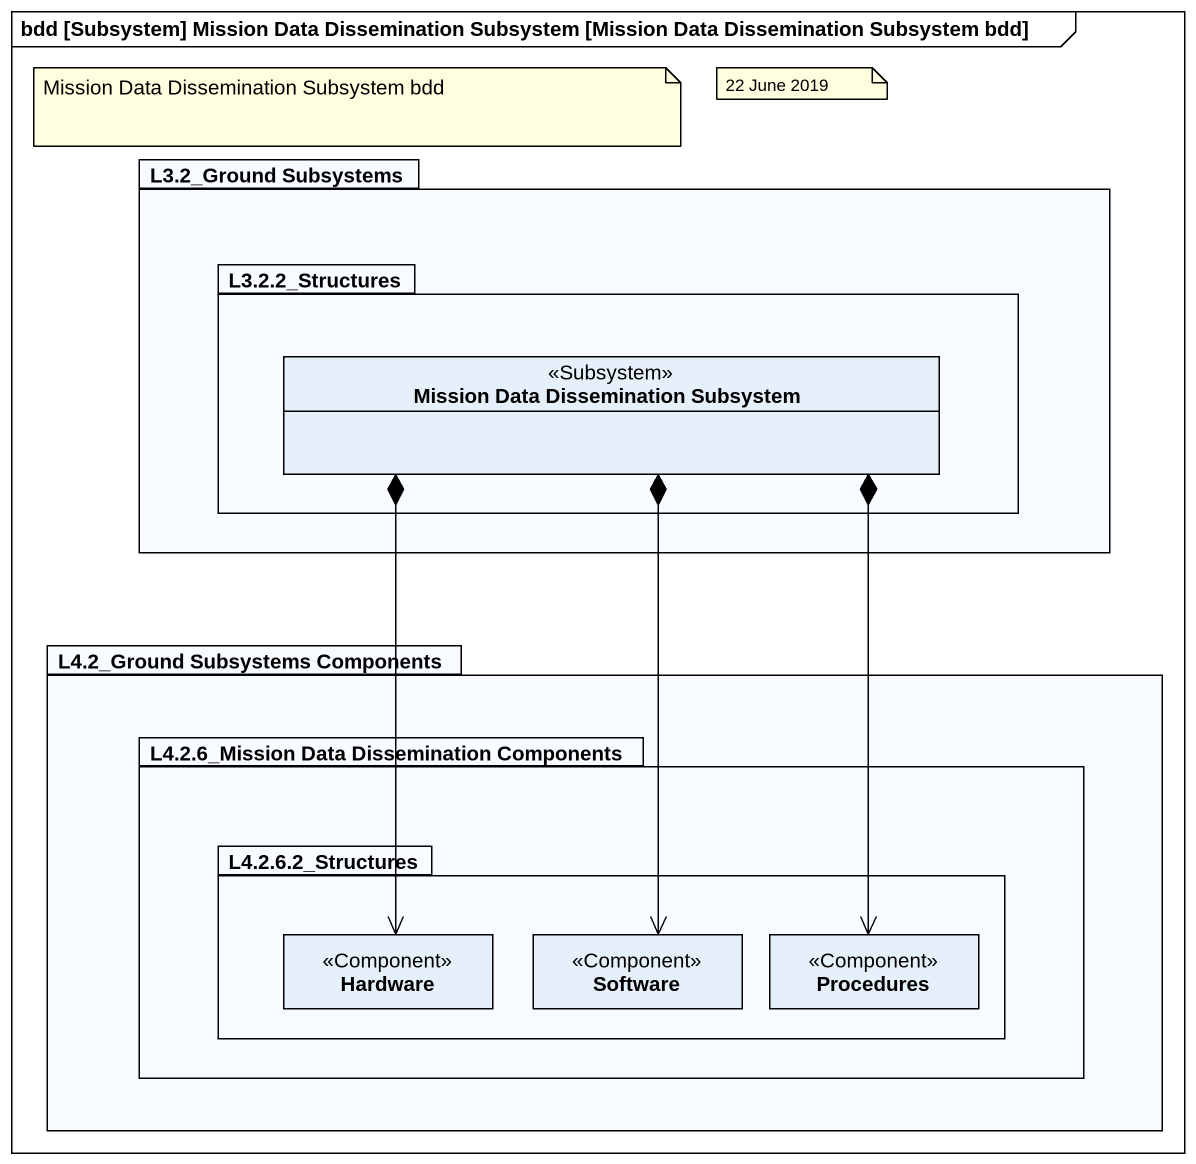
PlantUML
@startuml
mainframe bdd [Subsystem] Mission Data Dissemination Subsystem [Mission Data Dissemination Subsystem bdd]
hide circle
hide empty members
package "L3.2_Ground Subsystems" as L3_2_Ground_Subsystems {
  package "L3.2.2_Structures" as L3_2_2_Structures {
    class "Mission Data Dissemination Subsystem" as Mission_Data_Dissemination <<Subsystem>>
  }
}
package "L4.2_Ground Subsystems Components" as L4_2_Ground_Subsystems {
  package "L4.2.6_Mission Data Dissemination Components" as L4_2_6_Mission_Data {
    package "L4.2.6.2_Structures" as L4_2_6_2_Structures {
      class Hardware <<Component>>
      class Software <<Component>>
      class Procedures <<Component>>
    }
  }
}
Mission_Data_Dissemination *--> Hardware
Mission_Data_Dissemination *--> Software
Mission_Data_Dissemination *--> Procedures
note as N1
  Mission Data Dissemination Subsystem bdd
end note
note as N2
  22 June 2019
end note
@enduml
